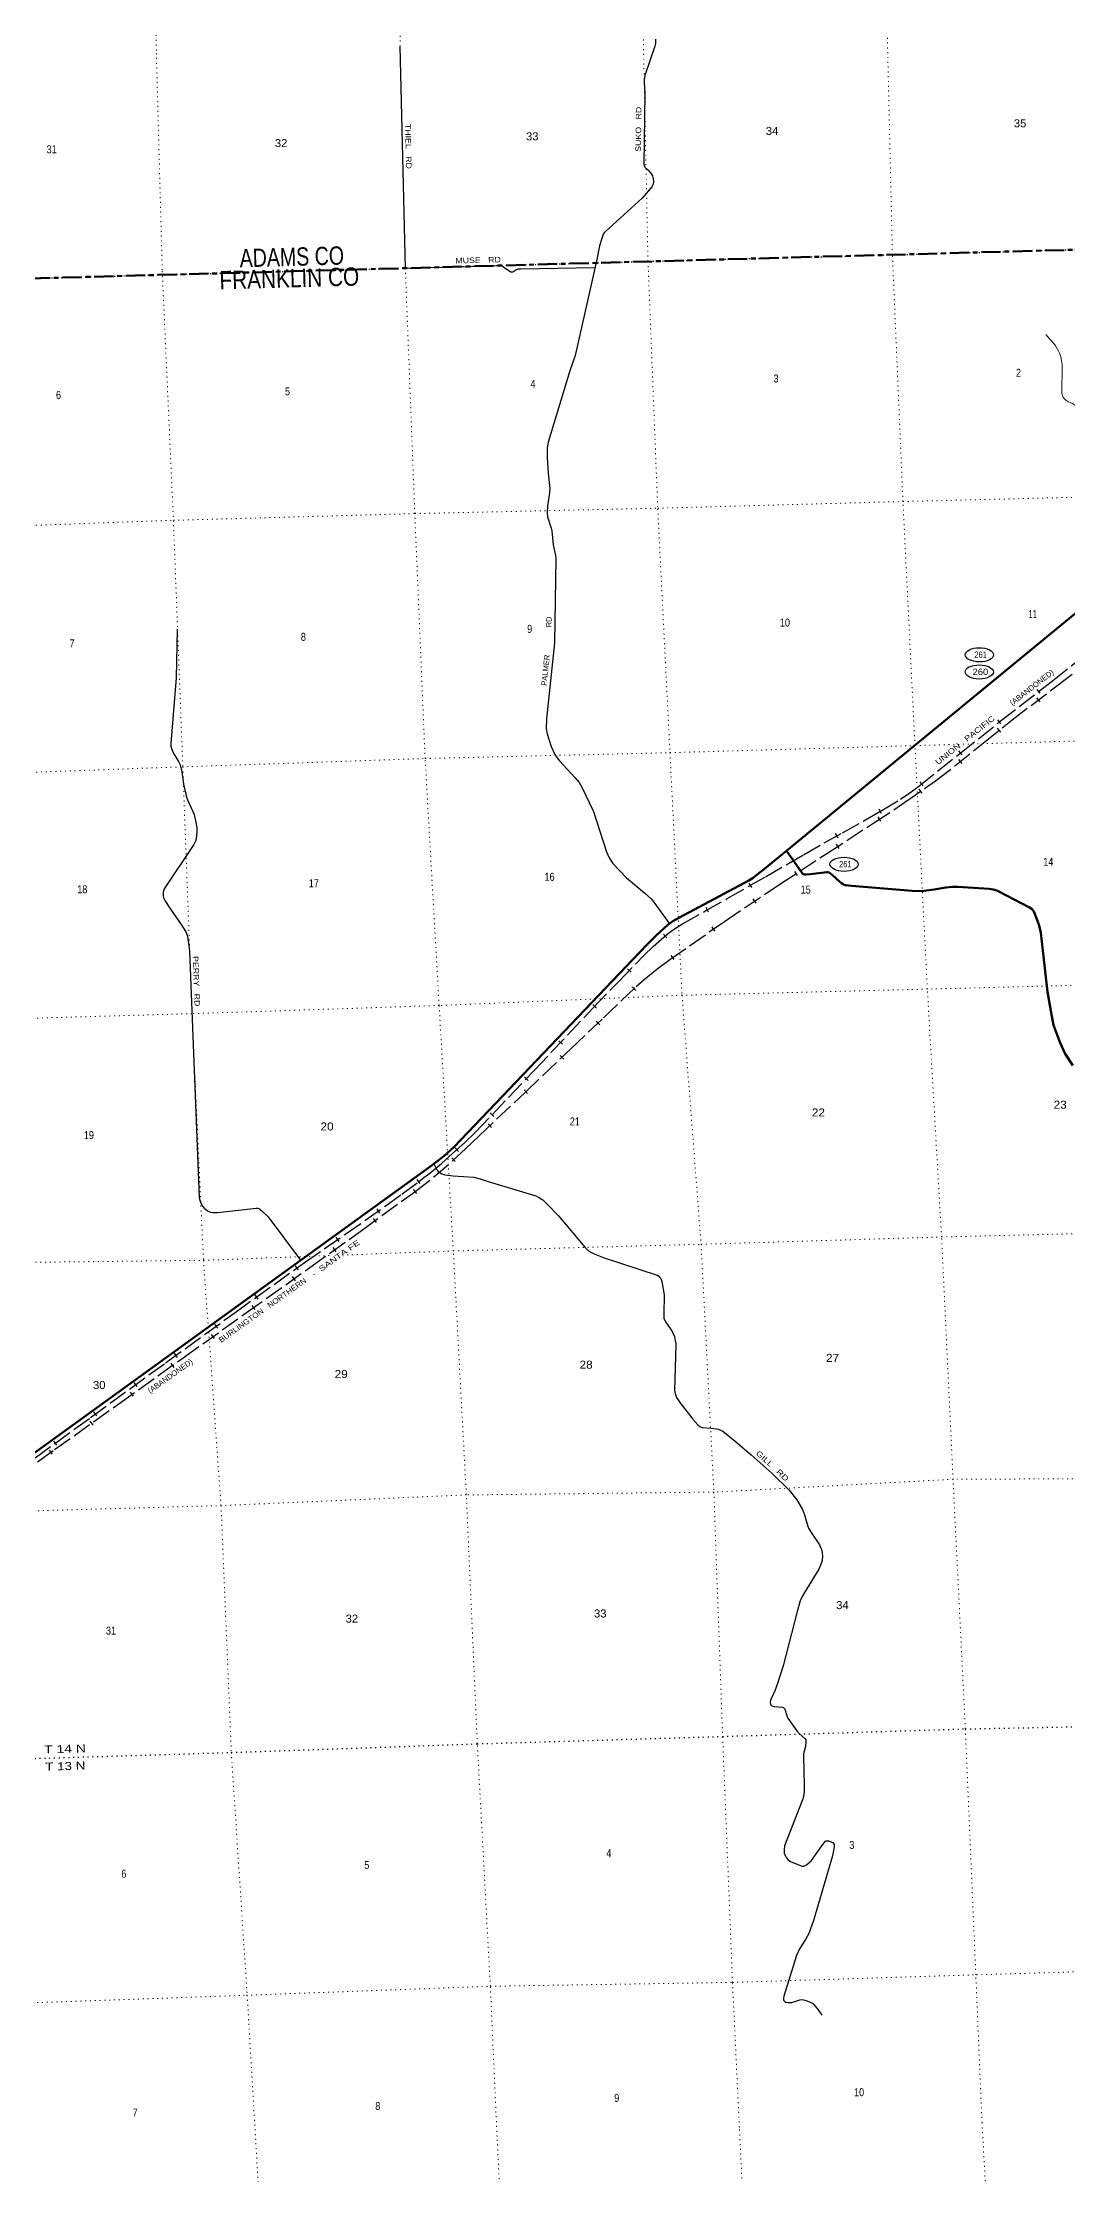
# Model space of a CAD drawing. Header units: feet. Extents: x 501257 to 757852, y -360805 to -170898.
# Drawn here: x 635653 to 658054, y -312357 to -265732 of the extents above; entities that cross this region are included whole.
import ezdxf
from ezdxf.enums import TextEntityAlignment as Align

# ---------------------------------------------------------------- set-up
doc = ezdxf.new("R2010")
doc.units = ezdxf.units.FT
doc.header["$LTSCALE"] = 70
for name, pattern in [('DOTTED', [1.5, 0.3, -1.2]), ('LONG_DASH_SHORT_DASH', [9.9, 6, -1.2, 1.5, -1.2]), ('LONG_DASHED', [7.5, 6, -1.5])]:
    doc.linetypes.add(name, pattern=pattern)
for name, color, linetype, lineweight in [('11', 7, 'LONG_DASH_SHORT_DASH', 60), ('17', 7, 'Continuous', 25), ('23', 7, 'Continuous', 70), ('29', 7, 'Continuous', 25), ('30', 7, 'Continuous', 25), ('39', 7, 'Continuous', 13), ('6', 7, 'DOTTED', 25), ('63', 7, 'Continuous', 25), ('7', 7, 'DOTTED', 13)]:
    doc.layers.add(name, color=color, linetype=linetype, lineweight=lineweight)
doc.layers.add('12', color=7, linetype='Continuous')

msp = doc.modelspace()

# ---------------------------------------------------------------- linework, layer by layer
at = {"layer": '11'}
msp.add_line((629159.24, -271061.77), (660648.06, -270193.88), dxfattribs=at)
at = {"layer": '17'}
for centre in [(656131.47, -279120.82), (656127.26, -279495.97), (653174.21, -283702.74)]:
    msp.add_ellipse(centre, major_axis=(309.24, -1), ratio=0.500121, dxfattribs=at)
at = {"layer": '23'}
for points in [[(660819.31, -276208.14), (659731.52, -276980.41), (659409.36, -277244.89), (651916.34, -283405.34)], [(651916.34, -283405.34), (651430.54, -283804.74), (651271.96, -283925.13), (651183.5, -283996.79), (651092.09, -284059.49), (649574.96, -284864.51), (649428.96, -284947.3), (649319.44, -285027.39), (649076.3, -285245.44), (648857.67, -285461.42), (644649.95, -289884.38), (644426.54, -290083.44), (644116.26, -290320.4), (632908.79, -298423.93)], [(651916.34, -283405.34), (652240.25, -283876.26), (652270.34, -283908.27), (652288.24, -283916.7), (652309.59, -283923.11), (652338.8, -283924.07), (652438.16, -283918.39), (652799.13, -283874.54), (652830.62, -283876.65), (652855.89, -283889.3), (652914.9, -283930.48), (653078.96, -284084.05), (653119.71, -284117.45), (653152.48, -284138.87), (653172.37, -284149.06), (653201.85, -284156.44), (653332.1, -284171.32), (654661.38, -284284.22), (654858.47, -284287.12), (655145.27, -284253.89), (655397.64, -284208.31), (655543.02, -284192.28), (655656.67, -284192.78), (656343.16, -284236.69), (656430.84, -284254.46), (656514.95, -284279.37), (656559.32, -284298.72), (657226.28, -284644.86), (657283.89, -284684.41), (657322.71, -284737.45), (657405.39, -284941.04), (657439.76, -285044.81), (657471.2, -285203.37), (657618.86, -286492.69), (657689.89, -286907.91), (657754.74, -287220.59), (657894.72, -287605.54), (658004.25, -287850.02), (658171.37, -288105.64)]]:
    msp.add_lwpolyline(points, dxfattribs=at)
at = {"layer": '29'}
for points in [[(649053.79, -265655.01), (649049.31, -265749.29), (649034.96, -265806.71), (648819.77, -266447.89), (648803.8, -266544.96), (648800.64, -266596.23), (648817.16, -266842.53), (648798.25, -268388.2), (648807.81, -268438.44), (648817.22, -268453), (648891.82, -268517.39), (648941.71, -268577.2), (648982.36, -268646.59), (649001.48, -268706.4), (649003.87, -268768.6), (648996.7, -268828.41), (648969.82, -268883.65), (648893.89, -268983.92), (648755.88, -269133.09), (647956.62, -269861.96), (647926.98, -269894.58), (647908.8, -269924.17), (647876.31, -270014.74), (647828.98, -270177.09), (647767.69, -270472.67), (647291.27, -272575.3), (647176.79, -272910.59), (646703.63, -274473.62), (646682.23, -274599.06), (646680.04, -274814.48), (646702.52, -275146.02), (646739.62, -275484.28), (646736.09, -275573.89), (646687, -275873.17), (646682.24, -276005.84), (646690.22, -276104.59), (646768.41, -276348.04), (646782.66, -276412.55), (646816.14, -276713.12), (646866.34, -276948.47), (646874.19, -277021.54), (646839.07, -278860.45), (646665.35, -280521.98), (646663.1, -280740.54), (646682.23, -280850.59), (646770.87, -281123.01), (646849.6, -281300.38), (646897.42, -281372.15), (646952.1, -281438.13), (647290.13, -281803.31), (647380.4, -281912.85), (647442.03, -282018.58), (647692.39, -282545.2), (647978.13, -283429.17), (648035.53, -283563.65), (648119.33, -283689.02), (648415.25, -283996.97), (648820.95, -284334.13), (648958.45, -284458.44), (649037.61, -284557.69), (649353.52, -285002.47)], [(643464.88, -265813.01), (643581.11, -270661.04), (645692.36, -270603.62), (645762.94, -270665.53), (645890.81, -270742.39), (645916.6, -270743.86), (645933.85, -270742.39), (645955.37, -270730.43), (645999.87, -270699.31), (646053.4, -270682.58), (646108.01, -270676.22), (647727.75, -270648.95)], [(638590.23, -278556.82), (638571.33, -279626.29), (638454.94, -281058.76), (638454.81, -281118.54), (638466.77, -281171.18), (638505.8, -281266.73), (638622.64, -281456.79), (638658.05, -281525.26), (638696.17, -281680.24), (638734.76, -281946.93), (638779.99, -282168.84), (638796.09, -282231.11), (638818.24, -282295.64), (638937.16, -282551.35), (638964.09, -282616.23), (639011.91, -282824.38), (639026.26, -282903.33), (639023.6, -282993.88), (639007.13, -283142.58), (638992.78, -283197.6), (638959.66, -283269.41), (638323.3, -284219.19), (638305.13, -284255.62), (638285.04, -284319.68), (638285.04, -284389.06), (638294.61, -284434.52), (638322.7, -284494.69), (638432.74, -284660.78), (638681.95, -285022.35), (638782.36, -285180.97), (638813.45, -285255.14), (638839.58, -285420.66), (638859.42, -285603.3), (639072.52, -290988.51), (639086.02, -291056.89), (639107.54, -291114.31), (639145.8, -291178.91), (639186.77, -291224.94), (639267.74, -291286.57), (639320.34, -291308.1), (639371.08, -291316.53), (639470.97, -291317.67), (639680.9, -291295.97), (640319.73, -291224.12), (640360.42, -291226.76), (640391.5, -291238.72), (640454.81, -291288.87), (640581.59, -291410.21), (641291.18, -292363.06)], [(644204.81, -290252.78), (644272.1, -290384.6), (644296.01, -290422.88), (644339.59, -290451.78), (644382.08, -290475.52), (644444.25, -290494.66), (644630.03, -290520.32), (645080.47, -290548.25), (645214.15, -290580.79), (645395.83, -290640.27), (646433.75, -290952.07), (646514.86, -290997.08), (646586.59, -291044.93), (646691.71, -291142.29), (646927.32, -291391.51), (647507.33, -292080.21), (647586.02, -292155.03), (647633.84, -292188.53), (647707.44, -292225.71), (647931.85, -292310.16), (649088.86, -292691.17), (649121.04, -292710.08), (649140.16, -292734.01), (649164.07, -292762.72), (649191.91, -292827.25), (649243.41, -293119.75), (649230.46, -293542.85), (649235.8, -293628.79), (649265.97, -293710.98), (649405.15, -293906.46), (649465.34, -294030.73), (649482.39, -294119.75), (649494.03, -294183.84), (649489.33, -294469.84), (649465.34, -295203.04), (649480.36, -295277.33), (649508.38, -295365.73), (649581.34, -295475.87), (649868.82, -295836.4), (649977.01, -295963.85), (650024.83, -296006.91), (650070.19, -296022.13), (650266.21, -296036.89), (650426.52, -296059.55), (650474.34, -296078.68), (650520.26, -296102.41), (650795.21, -296320.35), (651143.19, -296616.81), (651603.59, -297026.96), (651973.79, -297389.24), (652138.48, -297600.3), (652261.34, -297816.2), (652310.63, -297930.46), (652350.48, -298087.54), (652391.92, -298222.34), (652465.24, -298340.06), (652636.27, -298587.01), (652688.4, -298710.41), (652704.39, -298830.74), (652693.19, -298930.52), (652674.06, -298997.51), (652622.82, -299122.86), (652305.85, -299629.12), (652254.3, -299714.73), (652210.21, -299815.73), (652145.8, -300047.85), (651840.24, -301233.87), (651714.82, -301621.05)], [(651714.82, -301621.05), (651661.94, -301784.29), (651578.98, -301954.6), (651564.64, -301990.49), (651560.99, -302036.68), (651562.24, -302067.05), (651574.2, -302088.58), (651593.33, -302107.72), (651636.34, -302125.21), (651826.24, -302138.13), (651851.55, -302148.39), (651870.68, -302169.92), (651893.41, -302222.85), (651925.67, -302346.97), (651940.56, -302376.57), (652152.82, -302674.74), (652188.68, -302713.02), (652321.78, -302833.17), (652334.53, -302851.78), (652339.32, -302892.45), (652328.96, -302998.04), (652289.11, -303160.41), (652285.29, -303212.63), (652303.25, -303850.28), (652301.06, -303988.21), (652286.71, -304091.09), (652264.8, -304167.39), (651870.68, -305167.7), (651861.56, -305259.45), (651865.9, -305339.96), (651889.81, -305392.6), (651913.72, -305430.88), (651951.98, -305478.73), (651998.53, -305513.38), (652235.28, -305605.54), (652262.81, -305617.49), (652296.28, -305612.7), (652348.88, -305588.78), (652463.51, -305490.59), (652683.37, -305172.54), (652764.92, -305072), (652779.26, -305062.43), (652829.15, -305063.87), (652925.08, -305101.5), (652956.2, -305138.99), (652958.13, -305191.19), (652919.93, -305387.5), (652506.75, -306805.96), (652401.49, -307086.46), (652330.2, -307219.45), (652200.65, -307426.19), (652135.59, -307571.03), (651854.95, -308458.43), (651846.78, -308505.2), (651851.56, -308531.52), (651851.56, -308545.87), (651875.47, -308574.58), (651901.34, -308588.01), (651951.98, -308598.51), (652028.56, -308594.59), (652205.43, -308536.31), (652258.43, -308531.93), (652315.41, -308543.48), (652418.23, -308579.37), (652489.07, -308622.25), (652542.56, -308675.07), (652608.17, -308755.88), (652686.41, -308872.51)]]:
    msp.add_lwpolyline(points, dxfattribs=at)
at = {"layer": '39'}
msp.add_spline([(657585.46, -272118.68), (657882.13, -272521.12), (657930.91, -273248.33), (657983.64, -273518.58), (658199.26, -273647.52), (658434.47, -273953.03), (658790.56, -274516.86), (659007.93, -274961.72), (659207.27, -275280.28), (659488.56, -275771.7), (659784.72, -276417.67), (659872.98, -276832.16)], degree=3, dxfattribs=at)
at = {"layer": '6'}
for points in [[(629159.24, -271061.77), (633435.66, -270945.39), (638267.24, -270806.46), (643582.56, -270664.55), (648886.01, -270515.98), (654229.99, -270371.33), (659563.61, -270224.11), (660648.06, -270193.88)], [(631222.88, -303469.51), (634641.05, -303285.4), (639777.38, -303128.68), (645154.54, -302939.21), (650514.45, -302778.38), (655823.83, -302612.9), (661140.25, -302512.13), (661573.38, -302508.19)]]:
    msp.add_lwpolyline(points, dxfattribs=at)
at = {"layer": '63'}
for p, q in [((657457.69, -280147.19), (657390.58, -280059.28)), ((657461.57, -279963.56), (657393.69, -279876.23)), ((656603.37, -280630.93), (656534.3, -280544.53)), ((656599.06, -280813.12), (656529.92, -280726.78)), ((655753.09, -281496.45), (655683.34, -281410.6)), ((655753.66, -281310.18), (655684.59, -281223.79)), ((654879.62, -282150.29), (654816.18, -282059.69)), ((654903.25, -281988.64), (654834.27, -281902.18)), ((653991.3, -282594.28), (653937.03, -282497.9)), ((653977.6, -282760.58), (653916.55, -282668.34)), ((653043.54, -283128.15), (652989.17, -283031.83)), ((653066.77, -283355.98), (653006.33, -283263.34)), ((652097.69, -283664.58), (652042.45, -283568.76)), ((652155.68, -283950.38), (652095.24, -283857.74)), ((651155.34, -284208.03), (651100.06, -284112.22)), ((650209.7, -284746.91), (650155.54, -284650.47)), ((651250.35, -284552.18), (651188.61, -284460.41)), ((649295.41, -285314.11), (649223.19, -285230.33)), ((650351.29, -285163.04), (650288, -285072.33)), ((649459.17, -285785.55), (649395.88, -285694.84)), ((648515.47, -286064.85), (648436.11, -285987.8)), ((648618.06, -286461.38), (648541.66, -286381.39)), ((647761.29, -286848.38), (647681.46, -286771.83)), ((647831.41, -287212.74), (647754.99, -287132.77)), ((647014.48, -287638.83), (646934.05, -287562.9)), ((647044.2, -287963.78), (646968.04, -287883.56)), ((646266.9, -288429.33), (646186.73, -288353.13)), ((646255.23, -288712.73), (646179.08, -288632.51)), ((645466.03, -289461.46), (645389.91, -289381.22)), ((645517.43, -289217.8), (645437.26, -289141.6)), ((644744.02, -289987.56), (644669.85, -289905.51)), ((644672.87, -290206.72), (644597.59, -290125.69)), ((643829.81, -290900.69), (643762.22, -290813.12)), ((643904.81, -290685.96), (643838.22, -290597.64)), ((643026.45, -291330.83), (642963.23, -291240.07)), ((642133.72, -291952.53), (642070.57, -291861.72)), ((642948.61, -291541.08), (642883.62, -291451.58)), ((642065.83, -292177.21), (642001.31, -292087.36)), ((641181.32, -292810.75), (641117.08, -292720.7)), ((641243.33, -292575.97), (641178.65, -292486.25)), ((640360.9, -293212.14), (640296.21, -293122.41)), ((640295.73, -293442.52), (640231.5, -293352.48)), ((639410.17, -294074.33), (639345.93, -293984.28)), ((639479.12, -293849.05), (639414.26, -293759.45)), ((638524.68, -294706.2), (638460.41, -294616.17)), ((638597.93, -294486.94), (638533.07, -294397.34)), ((637718.59, -295127.06), (637653.41, -295037.7)), ((637639.31, -295338.27), (637575.04, -295248.25)), ((636754.04, -295970.47), (636689.75, -295880.46)), ((636839.69, -295768.09), (636774.51, -295678.73)), ((635869.82, -296603.21), (635804.57, -296513.89)), ((635959.91, -296408.06), (635894.86, -296318.6))]:
    msp.add_line(p, q, dxfattribs=at)
at = {"layer": '63', "linetype": 'LONG_DASHED'}
for points in [[(634693.64, -297394.77), (635911.49, -296505.16), (637318.17, -295500.45), (638725.05, -294496.06), (640111.12, -293507.15), (641497.22, -292518.31), (642643.57, -291695.11), (643785.67, -290865.78), (644205.95, -290541.39), (644606.93, -290193.46), (644902.6, -289918.77), (645196.35, -289642.05), (646198.82, -288691), (647200.99, -287739.65), (647913.29, -287058.97), (648625.94, -286378.35), (648802.07, -286219.4), (649078.68, -285995.24), (649365.68, -285784.21), (650559.85, -284950.94), (651767.4, -284138.51), (652794.59, -283468.35), (653821.77, -282798.25), (654503.69, -282346.86), (655173.54, -281877.84), (655597.43, -281552.58), (656219.5, -281047.1), (656845.13, -280546.13), (657825.96, -279797.37), (658805.92, -279047.41)], [(635060.94, -296994.25), (636702.04, -295800.91), (638341.46, -294605.19), (639859.17, -293506.54), (641379.03, -292410.83), (642261.84, -291796.93), (643144.09, -291182.34), (643502.52, -290918.94), (643858.68, -290652.36), (643988.53, -290554.45), (644117.34, -290455.2), (644373.32, -290243.8), (644622.37, -290023.93), (644873.05, -289797.31), (645115.05, -289561.87), (646405.32, -288204.46), (647690.94, -286842.86), (648245.54, -286264.51), (648803.94, -285689.32), (648996.94, -285499.33), (649304.85, -285233.88), (649468.74, -285114.11), (649640.06, -285005.71), (650130.25, -284728.91), (650620.6, -284453.55), (651452.05, -283973.79), (652283.72, -283494.31), (653135.1, -283013.78), (653987.07, -282534), (654408.06, -282279.46), (654611.6, -282141.75), (654808.26, -281994.58), (655698.53, -281284.35), (656588, -280573.31), (657728.25, -279687.15), (658295.02, -279240.11)]]:
    msp.add_lwpolyline(points, dxfattribs=at)
at = {"layer": '7'}
for points in [[(643464.88, -265813.01), (643478.33, -265211.03), (643407.78, -259878.35), (643289.09, -254551.07), (643250.66, -249113.04), (643206.37, -243813.55), (643158.44, -238395.94), (643031.66, -233096.77), (642872.82, -227700.11), (642743.13, -222338.89), (642683.92, -220045.2)], [(637367.77, -220194.34), (637419.46, -222432.98), (637570.03, -227821.82), (637708.77, -233146.52), (637855.82, -238553.59), (637855.76, -243952.73), (637929.94, -249271.2), (637963.23, -254639.18), (638050.53, -259995.55), (638133.87, -265354.06), (638138.91, -265962.31)], [(648784.97, -265662.66), (648886.01, -270515.98), (649100.14, -275927.3), (649366.56, -281261.34), (649630.1, -286567.28), (650047.14, -292013.92), (650326.31, -297434.15), (650518.85, -302790.33), (650733.92, -308157.98), (650886.44, -311377.83)], [(656188.49, -311226.55), (656053.31, -307990.21), (655823.83, -302612.9), (655555.55, -297154.13), (655304.29, -291853.89), (654992.83, -286432.54), (654722.63, -281106.65), (654460.12, -275768.48), (654229.99, -270371.33), (654117.06, -265510.69)], [(638138.91, -265962.31), (638267.36, -270729.59), (638511.29, -276182.98), (638716.91, -281571.01), (638916.93, -286973.28), (639168.99, -292364.06), (639553.26, -297729.08), (639777.38, -303128.68), (640123.6, -308436.38), (640313.95, -311675.82)], [(645586.24, -311527.83), (645440.16, -308242.53), (645154.54, -302939.21), (644914.58, -297483.69), (644630.34, -292160.2), (644320.51, -286791.13), (644013.71, -281389.77), (643788.89, -276032.46), (643581.11, -270661.04), (643464.88, -265813.01)], [(629342.85, -276445.6), (633617.28, -276355.2), (638511.16, -276178.96), (643790.9, -276032.4), (649099.77, -275915.24), (654460.12, -275768.48), (659760.49, -275637.46), (660802.57, -275596.74)], [(629490.11, -281797.03), (633833.16, -281748.99), (638706.84, -281571.28), (644013.71, -281389.77), (649366.56, -281261.34), (654722.63, -281106.65), (660034.47, -280955.19), (660957, -280941.6)], [(661111.95, -286304.32), (660345.44, -286296.06), (654992.83, -286432.54), (649630.1, -286567.28), (644320.51, -286791.13), (638913.72, -286969.75), (634029.85, -287109.09), (629642.26, -287326.27)], [(642310.05, -292246.81), (644630.34, -292160.2), (650047.14, -292013.92), (655304.29, -291853.89), (660522.17, -291727.14), (661268.81, -291733.22)], [(629787.93, -292619.9), (634235.17, -292422.66), (639168.99, -292364.06), (641958.17, -292259.95)], [(661424.97, -297137.37), (660591.16, -297130.12), (655555.55, -297154.13), (650326.31, -297434.15), (644912.94, -297495.81), (639561.32, -297728.86), (634462.87, -297872.47), (629935.07, -297966.8)], [(630234.35, -308842.83), (634903.5, -308621.56), (640109.56, -308438.78), (645440.16, -308242.53), (650733.92, -308157.98), (656069.48, -307991.78), (661399.25, -307833.79), (661734.45, -307848.45)], [(650886.44, -311377.83), (650992.03, -313543.24), (651318.21, -318821.01), (651537.59, -324085.79), (651636.7, -325852.62)], [(656188.49, -311226.55), (656308.34, -313381.01), (656643.48, -318690.68), (656886.8, -324019.1), (656985.74, -326462.52)], [(640313.95, -311675.82), (640438.29, -313887.53), (640690.59, -319179.5), (640757.76, -320585.57)], [(646181.05, -322229.02), (646020.6, -319004.81), (645696.19, -313718.95), (645586.24, -311527.83)]]:
    msp.add_lwpolyline(points, dxfattribs=at)

# ---------------------------------------------------------------- texts
at = {"layer": '12'}
for s, width, p in [('ADAMS CO', 0.8, (639964.71, -270646.79)), ('FRANKLIN CO', 0.85, (639522.29, -271128.2))]:
    msp.add_text(s, height=400, rotation=1.579, dxfattribs=dict(at, width=width)).set_placement(p)
at = {"layer": '17'}
for s, width, p in [('261', 0.8, (656157.52, -279189.13)), ('260', 1.1, (656153.31, -279564.28)), ('261', 0.8, (653200.26, -283771.05))]:
    msp.add_text(s, height=140, dxfattribs=dict(at, width=width)).set_placement(p, align=Align.CENTER)
at = {"layer": '30'}
for s, rotation, width, p in [('SUKO   RD', 89.299, 1.2, (648737.54, -267628.13)), ('THIEL   RD', 271.373, 1.2, (643587.38, -268002.06)), ('MUSE   RD', 1.558, 1.2, (645173.56, -270547.71)), ('RD', 88.906, 0.8, (646777.79, -278402.88)), ('PERRY   RD', 272.266, 1.2, (638953.49, -286262.76)), ('GILL', 318.304, 1.25, (651396.63, -296748.83)), ('RD', 315.619, 1.3, (651785.6, -297107.15))]:
    msp.add_text(s, height=120, rotation=rotation, dxfattribs=dict(at, width=width)).set_placement(p, align=Align.CENTER)
msp.add_text('PALMER', height=120, rotation=84.031, dxfattribs=at).set_placement((646705.62, -279463.67), align=Align.CENTER)
at = {"layer": '6'}
for s, width, p in [('T 14 N', 1.3, (635687.69, -303153.42)), ('T 13 N', 1.25, (635711.78, -303526.92))]:
    msp.add_text(s, height=175, rotation=1.748, dxfattribs=dict(at, width=width)).set_placement(p)
at = {"layer": '63'}
for rotation, p in [(37.853, (656855.52, -280238.76)), (35.524, (638004.54, -295280.75))]:
    msp.add_text('(ABANDONED)', height=120, rotation=rotation, dxfattribs=at).set_placement(p)
for s, rotation, width, p in [('UNION   PACIFIC', 38.582, 1.25, (655226.48, -281535.41)), ('-  SANTA FE', 35.682, 1.35, (641586.5, -292732.17)), ('BURLINGTON   NORTHERN', 35.506, 1.1, (639555.94, -294173.51))]:
    msp.add_text(s, height=120, rotation=rotation, dxfattribs=dict(at, width=width)).set_placement(p)
at = {"layer": '7'}
for s, width, p in [('34', 1.05, (651462.59, -267750.28)), ('35', 1.05, (656884.35, -267583.45)), ('31', 0.85, (635738.54, -268152.79)), ('32', 1.05, (640729.16, -268015.47)), ('33', 1.05, (646219.55, -267868.88)), ('4', 0.85, (646315.46, -273284.58)), ('3', 0.85, (651630.31, -273165.23)), ('2', 0.85, (656930.87, -273040.24)), ('6', 0.85, (635943.77, -273524.25)), ('5', 0.85, (640949.06, -273446.58)), ('10', 0.85, (651769.87, -278502.74)), ('11', 0.65, (657205.61, -278317.7)), ('7', 0.85, (636241.5, -278958.06)), ('8', 0.85, (641297.66, -278815.61)), ('9', 0.85, (646244.07, -278641.75)), ('16', 0.85, (646624.04, -284063.77)), ('14', 0.85, (657527.94, -283734.4)), ('18', 0.85, (636408.86, -284336.93)), ('17', 0.85, (641471.07, -284204.52)), ('15', 0.85, (652223.49, -284344.49)), ('22', 1.1, (652468.64, -289217.92)), ('23', 1.1, (657754.77, -289048.63)), ('19', 0.85, (636553.23, -289714.03)), ('20', 1.1, (641726.98, -289524.75)), ('21', 0.85, (647176.7, -289413.84)), ('28', 1.1, (647390.75, -294735.18)), ('27', 1.1, (652778.27, -294585.72)), ('30', 1.05, (636753.33, -295179.35)), ('29', 1.1, (642036.22, -294939.66)), ('32', 1.05, (642276.55, -300288.17)), ('33', 1.05, (647706.85, -300176.53)), ('34', 1.05, (653000.85, -299993.54)), ('31', 0.85, (637036.13, -300551.28)), ('4', 0.85, (647975.9, -305420.16)), ('3', 0.85, (653288.6, -305239.51)), ('6', 0.85, (637373.82, -305869.03)), ('5', 0.85, (642683.03, -305677.49)), ('10', 0.85, (653390.14, -310646.4)), ('7', 0.85, (637618.68, -311092.97)), ('8', 0.85, (642923.55, -310949.66)), ('9', 0.85, (648148.43, -310771.23))]:
    msp.add_text(s, height=175, dxfattribs=dict(at, width=width)).set_placement(p)

doc.saveas('drawing.dxf')
